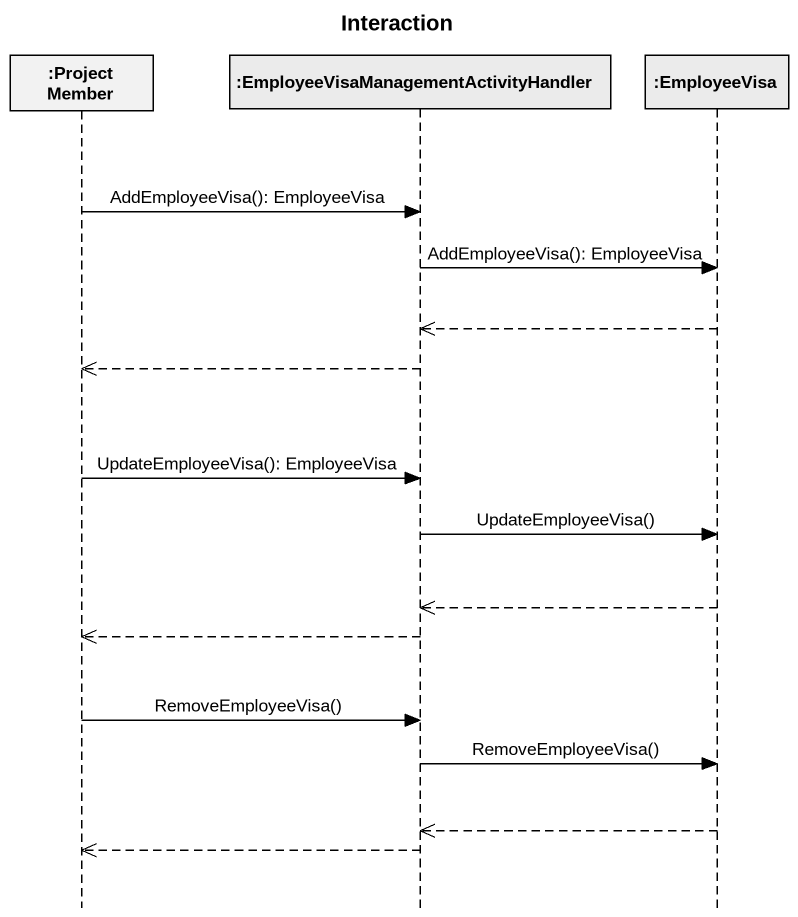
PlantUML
@startuml
title Interaction
hide footbox
participant ":Project Member" as Project_Member #F2F2F2
participant ":EmployeeVisaManagementActivityHandler" as EmployeeVisaManagementActivi #EBEBEB
participant ":EmployeeVisa" as EmployeeVisa #EBEBEB

Project_Member -> EmployeeVisaManagementActivi : AddEmployeeVisa(): EmployeeVisa
EmployeeVisaManagementActivi -> EmployeeVisa : AddEmployeeVisa(): EmployeeVisa
EmployeeVisa -->> EmployeeVisaManagementActivi
EmployeeVisaManagementActivi -->> Project_Member
Project_Member -> EmployeeVisaManagementActivi : UpdateEmployeeVisa(): EmployeeVisa
EmployeeVisaManagementActivi -> EmployeeVisa : UpdateEmployeeVisa()
EmployeeVisa -->> EmployeeVisaManagementActivi
EmployeeVisaManagementActivi -->> Project_Member
Project_Member -> EmployeeVisaManagementActivi : RemoveEmployeeVisa()
EmployeeVisaManagementActivi -> EmployeeVisa : RemoveEmployeeVisa()
EmployeeVisa -->> EmployeeVisaManagementActivi
EmployeeVisaManagementActivi -->> Project_Member
@enduml
